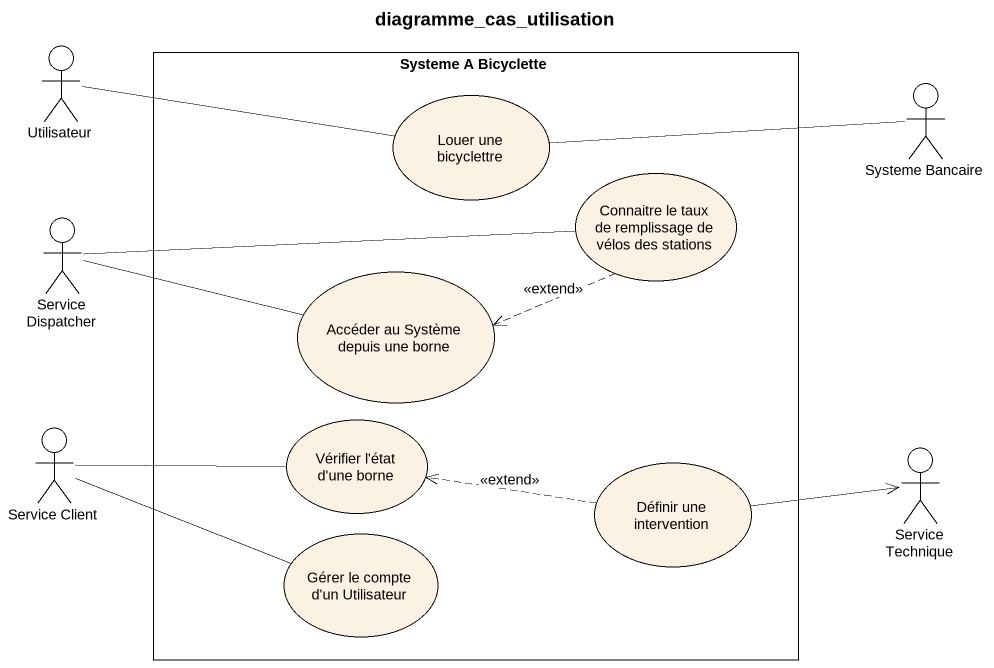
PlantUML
@startuml
title diagramme_cas_utilisation
actor Utilisateur
rectangle "Systeme A Bicyclette" as Systeme_A_Bicyclette {
  usecase "Louer une bicyclettre" as Louer_une_bicyclettre
  usecase "Connaitre le taux de remplissage de vélos des stations" as Connaitre_le_taux_de
  usecase "Accéder au Système depuis une borne" as Accéder_au_Système_depuis
  usecase "Vérifier l'état d'une borne" as Vérifier_l_état_d_une_borne
  usecase "Définir une intervention" as Définir_une_intervention
  usecase "Gérer le compte d'un Utilisateur" as Gérer_le_compte_d_un
}
actor "Systeme Bancaire" as Systeme_Bancaire
actor "Service Dispatcher" as Service_Dispatcher
actor "Service Client" as Service_Client
actor "Service Technique" as Service_Technique
Utilisateur -right- Louer_une_bicyclettre
Systeme_Bancaire -left- Louer_une_bicyclettre
Connaitre_le_taux_de .left.> Accéder_au_Système_depuis : <<extend>>
Service_Dispatcher -right- Connaitre_le_taux_de
Service_Dispatcher -right- Accéder_au_Système_depuis
Service_Client -right- Vérifier_l_état_d_une_borne
Service_Client -right- Gérer_le_compte_d_un
Définir_une_intervention .left.> Vérifier_l_état_d_une_borne : <<extend>>
Définir_une_intervention -right-> Service_Technique
@enduml
